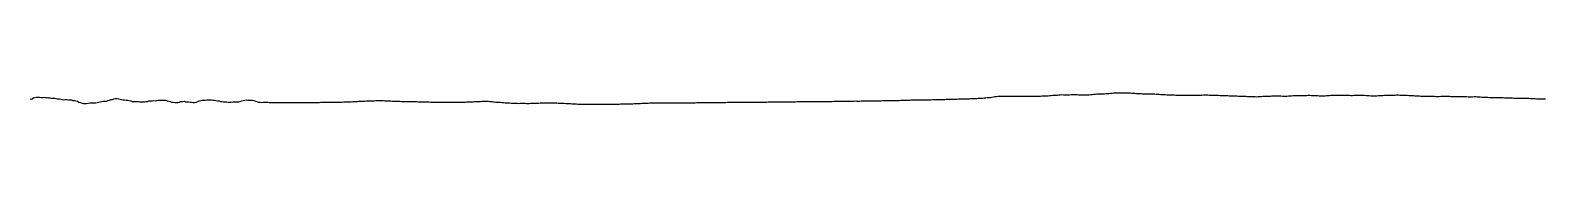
# Model space of a CAD drawing. Extents: x 0 to 14294, y 55 to 163.
import ezdxf

# ---------------------------------------------------------------- set-up
doc = ezdxf.new("R2010")
doc.units = 0
doc.layers.add('COMBINADO H10 TERRENO copiar', color=1, linetype='CONTINUOUS')
doc.layers.add('H10 SIERRA', color=1, linetype='CONTINUOUS')

msp = doc.modelspace()

# ---------------------------------------------------------------- linework, layer by layer
at = {"layer": 'COMBINADO H10 TERRENO copiar', "color": 7}
msp.add_polyline3d([(4535, 66, 0), (4549, 65, 0), (4564, 65, 0), (4578, 64, 0), (4593, 64, 0), (4607, 63, 0), (4621, 64, 0), (4636, 64, 0), (4650, 64, 0), (4664, 64, 0), (4679, 63, 0), (4693, 63, 0), (4707, 63, 0), (4722, 64, 0), (4736, 64, 0), (4750, 65, 0), (4765, 65, 0), (4779, 66, 0), (4793, 66, 0), (4808, 67, 0), (4822, 67, 0), (4837, 67, 0), (4851, 68, 0), (4865, 68, 0), (4880, 69, 0), (4894, 68, 0), (4908, 68, 0), (4923, 68, 0), (4937, 68, 0), (4951, 67, 0), (4966, 67, 0), (4980, 66, 0), (4994, 66, 0), (5009, 65, 0), (5023, 64, 0), (5037, 64, 0), (5052, 63, 0), (5066, 62, 0), (5080, 61, 0), (5095, 61, 0), (5109, 60, 0), (5124, 59, 0), (5138, 59, 0), (5152, 58, 0), (5167, 57, 0), (5181, 57, 0), (5195, 57, 0), (5210, 56, 0), (5224, 56, 0), (5238, 56, 0), (5253, 55, 0), (5267, 55, 0), (5281, 56, 0), (5296, 56, 0), (5310, 57, 0), (5324, 56, 0), (5339, 56, 0), (5353, 56, 0), (5368, 56, 0), (5382, 57, 0), (5396, 57, 0), (5411, 56, 0), (5425, 56, 0), (5439, 56, 0), (5454, 56, 0), (5468, 56, 0), (5482, 57, 0), (5497, 57, 0), (5511, 57, 0), (5525, 57, 0), (5540, 57, 0), (5554, 57, 0), (5568, 58, 0), (5583, 58, 0), (5597, 58, 0), (5612, 59, 0), (5626, 59, 0), (5640, 59, 0), (5655, 60, 0), (5669, 60, 0), (5683, 60, 0), (5698, 61, 0), (5712, 62, 0), (5726, 62, 0), (5741, 63, 0), (5755, 63, 0), (5769, 64, 0), (5784, 65, 0), (5798, 65, 0), (5812, 66, 0), (5827, 66, 0), (5841, 67, 0), (5855, 67, 0), (5870, 68, 0), (5884, 68, 0), (5899, 68, 0), (5913, 68, 0), (5927, 68, 0), (5942, 69, 0), (5956, 69, 0), (5970, 69, 0), (5985, 69, 0), (5999, 69, 0), (6013, 69, 0), (6028, 68, 0), (6042, 68, 0), (6056, 68, 0), (6071, 68, 0), (6085, 68, 0), (6099, 68, 0), (6114, 68, 0), (6128, 68, 0), (6143, 68, 0), (6157, 68, 0), (6171, 68, 0), (6186, 69, 0), (6200, 69, 0), (6214, 69, 0), (6229, 69, 0), (6243, 69, 0), (6257, 69, 0), (6272, 69, 0), (6286, 70, 0), (6300, 70, 0), (6315, 70, 0), (6329, 70, 0), (6343, 70, 0), (6358, 70, 0), (6372, 70, 0), (6387, 70, 0), (6401, 70, 0), (6415, 70, 0), (6430, 70, 0), (6444, 70, 0), (6458, 70, 0), (6473, 71, 0), (6487, 71, 0), (6501, 71, 0), (6516, 72, 0), (6530, 72, 0), (6544, 72, 0), (6559, 72, 0), (6573, 73, 0), (6587, 73, 0), (6602, 73, 0), (6616, 74, 0), (6630, 74, 0), (6645, 74, 0), (6659, 75, 0), (6674, 75, 0), (6688, 75, 0), (6702, 75, 0), (6717, 75, 0), (6731, 75, 0), (6745, 75, 0), (6760, 75, 0), (6774, 75, 0), (6788, 75, 0), (6803, 75, 0), (6817, 75, 0), (6831, 75, 0), (6846, 76, 0), (6860, 76, 0), (6874, 76, 0), (6889, 76, 0), (6903, 76, 0), (6918, 76, 0), (6932, 76, 0), (6946, 76, 0), (6961, 77, 0), (6975, 77, 0), (6989, 77, 0), (7004, 77, 0), (7018, 77, 0), (7032, 77, 0), (7047, 77, 0), (7061, 77, 0), (7075, 77, 0), (7090, 77, 0), (7104, 77, 0), (7118, 78, 0), (7133, 78, 0), (7147, 78, 0), (7161, 78, 0), (7176, 78, 0), (7190, 78, 0), (7205, 79, 0), (7219, 79, 0), (7233, 80, 0), (7248, 80, 0), (7262, 81, 0), (7276, 81, 0), (7291, 80, 0), (7305, 80, 0), (7319, 80, 0), (7334, 81, 0), (7348, 81, 0), (7362, 81, 0), (7377, 81, 0), (7391, 81, 0), (7405, 81, 0), (7420, 81, 0), (7434, 81, 0), (7449, 81, 0), (7463, 81, 0), (7477, 81, 0), (7492, 81, 0), (7506, 82, 0), (7520, 82, 0), (7535, 82, 0), (7549, 82, 0), (7563, 82, 0), (7578, 83, 0), (7592, 83, 0), (7606, 83, 0), (7621, 84, 0), (7635, 84, 0), (7649, 84, 0), (7664, 84, 0), (7678, 85, 0), (7693, 85, 0), (7707, 85, 0), (7721, 85, 0), (7736, 85, 0), (7750, 85, 0), (7764, 85, 0), (7779, 86, 0), (7793, 85, 0), (7807, 85, 0), (7822, 85, 0), (7836, 86, 0), (7850, 86, 0), (7865, 86, 0), (7879, 86, 0), (7893, 86, 0), (7908, 87, 0), (7922, 87, 0), (7936, 87, 0), (7951, 87, 0), (7965, 87, 0), (7980, 88, 0), (7994, 88, 0), (8008, 88, 0), (8023, 88, 0), (8037, 89, 0), (8051, 89, 0), (8066, 89, 0), (8080, 90, 0), (8094, 90, 0), (8109, 90, 0), (8123, 90, 0), (8137, 90, 0), (8152, 90, 0), (8166, 91, 0), (8180, 91, 0), (8195, 91, 0), (8209, 92, 0), (8224, 92, 0), (8238, 93, 0), (8252, 93, 0), (8267, 94, 0), (8281, 94, 0), (8295, 94, 0), (8310, 95, 0), (8324, 95, 0), (8338, 96, 0), (8353, 96, 0), (8367, 96, 0), (8381, 96, 0), (8396, 96, 0), (8410, 96, 0), (8424, 96, 0), (8439, 97, 0), (8453, 97, 0), (8467, 97, 0), (8482, 98, 0), (8496, 98, 0), (8511, 99, 0), (8525, 99, 0), (8539, 100, 0), (8554, 100, 0), (8568, 100, 0), (8582, 100, 0), (8597, 101, 0), (8611, 101, 0), (8625, 101, 0), (8640, 102, 0), (8654, 102, 0), (8668, 102, 0), (8683, 103, 0), (8697, 104, 0), (8711, 104, 0), (8726, 104, 0), (8740, 104, 0), (8755, 105, 0), (8769, 105, 0), (8783, 105, 0), (8798, 106, 0), (8812, 106, 0), (8826, 106, 0), (8841, 107, 0), (8855, 107, 0), (8869, 108, 0), (8884, 108, 0), (8898, 109, 0), (8912, 110, 0), (8927, 110, 0), (8941, 111, 0), (8955, 112, 0), (8970, 113, 0), (8984, 113, 0), (8999, 115, 0), (9013, 115, 0), (9027, 117, 0), (9042, 118, 0), (9056, 120, 0), (9070, 123, 0), (9085, 125, 0), (9099, 128, 0), (9113, 129, 0), (9128, 131, 0), (9142, 131, 0), (9156, 131, 0), (9171, 131, 0), (9185, 131, 0), (9199, 131, 0), (9214, 132, 0), (9228, 132, 0), (9242, 132, 0), (9257, 132, 0), (9271, 131, 0), (9286, 131, 0), (9300, 130, 0), (9314, 130, 0), (9329, 130, 0), (9343, 131, 0), (9357, 130, 0), (9372, 131, 0), (9386, 131, 0), (9400, 132, 0), (9415, 132, 0), (9429, 132, 0), (9443, 132, 0), (9458, 132, 0), (9472, 131, 0), (9486, 130, 0), (9501, 131, 0), (9515, 132, 0), (9530, 132, 0), (9544, 133, 0), (9558, 133, 0), (9573, 134, 0), (9587, 134, 0), (9601, 135, 0), (9616, 136, 0), (9630, 138, 0), (9644, 139, 0), (9659, 140, 0), (9673, 141, 0), (9687, 142, 0), (9702, 144, 0), (9716, 145, 0), (9730, 146, 0), (9745, 145, 0), (9759, 144, 0), (9774, 144, 0), (9788, 144, 0), (9802, 145, 0), (9817, 146, 0), (9831, 148, 0), (9845, 148, 0), (9860, 147, 0), (9874, 147, 0), (9888, 145, 0), (9903, 144, 0), (9917, 144, 0), (9931, 143, 0), (9946, 143, 0), (9960, 143, 0), (9974, 144, 0), (9989, 145, 0), (10003, 146, 0), (10017, 148, 0), (10032, 151, 0), (10046, 151, 0), (10061, 152, 0), (10075, 152, 0), (10089, 152, 0), (10104, 153, 0), (10118, 153, 0), (10132, 154, 0), (10147, 156, 0), (10161, 157, 0), (10175, 157, 0), (10190, 158, 0), (10204, 160, 0), (10218, 161, 0), (10233, 162, 0), (10247, 162, 0), (10261, 162, 0), (10276, 163, 0), (10290, 163, 0), (10305, 162, 0), (10319, 162, 0), (10333, 163, 0), (10348, 162, 0), (10362, 162, 0), (10376, 161, 0), (10391, 160, 0), (10405, 159, 0), (10419, 158, 0), (10434, 156, 0), (10448, 156, 0), (10462, 155, 0), (10477, 155, 0), (10491, 154, 0), (10505, 154, 0), (10520, 153, 0), (10534, 153, 0), (10548, 152, 0), (10563, 152, 0), (10577, 152, 0), (10592, 152, 0), (10606, 152, 0), (10620, 151, 0), (10635, 150, 0), (10649, 149, 0), (10663, 148, 0), (10678, 147, 0), (10692, 146, 0), (10706, 146, 0), (10721, 145, 0), (10735, 145, 0), (10749, 145, 0), (10764, 144, 0), (10778, 144, 0), (10792, 143, 0), (10807, 142, 0), (10821, 142, 0), (10836, 141, 0), (10850, 141, 0), (10864, 141, 0), (10879, 141, 0), (10893, 140, 0), (10907, 140, 0), (10922, 141, 0), (10936, 141, 0), (10950, 141, 0), (10965, 141, 0), (10979, 141, 0), (10993, 141, 0), (11008, 141, 0), (11022, 141, 0), (11036, 142, 0), (11051, 141, 0), (11065, 143, 0), (11080, 143, 0), (11094, 143, 0), (11108, 143, 0), (11123, 142, 0), (11137, 142, 0), (11151, 142, 0), (11166, 142, 0), (11180, 141, 0), (11194, 140, 0), (11209, 139, 0), (11223, 138, 0), (11237, 138, 0), (11252, 137, 0), (11266, 137, 0), (11280, 137, 0), (11295, 136, 0), (11309, 135, 0), (11323, 134, 0), (11338, 134, 0), (11352, 133, 0), (11367, 133, 0), (11381, 133, 0), (11395, 132, 0), (11410, 132, 0), (11424, 131, 0), (11438, 130, 0), (11453, 130, 0), (11467, 130, 0), (11481, 129, 0), (11496, 129, 0), (11510, 129, 0), (11524, 129, 0), (11539, 129, 0), (11553, 128, 0), (11567, 126, 0), (11582, 127, 0), (11596, 128, 0), (11611, 128, 0), (11625, 130, 0), (11639, 130, 0), (11654, 131, 0), (11668, 131, 0), (11682, 132, 0), (11697, 132, 0), (11711, 133, 0), (11725, 134, 0), (11740, 135, 0), (11754, 135, 0), (11768, 135, 0), (11783, 134, 0), (11797, 133, 0), (11811, 132, 0), (11826, 131, 0), (11840, 131, 0), (11854, 132, 0), (11869, 133, 0), (11883, 133, 0), (11898, 135, 0), (11912, 136, 0), (11926, 136, 0), (11941, 137, 0), (11955, 137, 0), (11969, 137, 0), (11984, 137, 0), (11998, 136, 0), (12012, 136, 0), (12027, 138, 0), (12041, 138, 0), (12055, 139, 0), (12070, 139, 0), (12084, 138, 0), (12098, 138, 0), (12113, 138, 0), (12127, 137, 0), (12142, 136, 0), (12156, 135, 0), (12170, 134, 0), (12185, 134, 0), (12199, 134, 0), (12213, 135, 0), (12228, 136, 0), (12242, 137, 0), (12256, 138, 0), (12271, 139, 0), (12285, 140, 0), (12299, 140, 0), (12314, 141, 0), (12328, 141, 0), (12342, 141, 0), (12357, 141, 0), (12371, 141, 0), (12386, 140, 0), (12400, 140, 0), (12414, 140, 0), (12429, 139, 0), (12443, 139, 0), (12457, 138, 0), (12472, 138, 0), (12486, 139, 0), (12500, 140, 0), (12515, 140, 0), (12529, 140, 0), (12543, 140, 0), (12558, 140, 0), (12572, 139, 0), (12586, 139, 0), (12601, 138, 0), (12615, 138, 0), (12629, 136, 0), (12644, 135, 0), (12658, 135, 0), (12673, 134, 0), (12687, 134, 0), (12701, 135, 0), (12716, 137, 0), (12730, 138, 0), (12744, 138, 0), (12759, 138, 0), (12773, 139, 0), (12787, 139, 0), (12802, 139, 0), (12816, 139, 0), (12830, 139, 0), (12845, 140, 0), (12859, 141, 0), (12873, 141, 0), (12888, 143, 0), (12902, 143, 0), (12917, 142, 0), (12931, 142, 0), (12945, 141, 0), (12960, 140, 0), (12974, 140, 0), (12988, 139, 0), (13003, 138, 0), (13017, 137, 0), (13031, 136, 0), (13046, 136, 0), (13060, 135, 0), (13074, 135, 0), (13089, 134, 0), (13103, 134, 0), (13117, 132, 0), (13132, 132, 0), (13146, 132, 0), (13161, 131, 0), (13175, 131, 0), (13189, 130, 0), (13204, 130, 0), (13218, 130, 0), (13232, 130, 0), (13247, 130, 0), (13261, 129, 0), (13275, 129, 0), (13290, 129, 0), (13304, 130, 0), (13318, 130, 0), (13333, 131, 0), (13347, 131, 0), (13361, 131, 0), (13376, 131, 0), (13390, 130, 0), (13404, 129, 0), (13419, 128, 0), (13433, 128, 0), (13448, 128, 0), (13462, 128, 0), (13476, 128, 0), (13491, 128, 0), (13505, 127, 0), (13519, 127, 0), (13534, 127, 0), (13548, 127, 0), (13562, 126, 0), (13577, 126, 0), (13591, 126, 0), (13605, 126, 0), (13620, 127, 0), (13634, 127, 0), (13648, 126, 0), (13663, 125, 0), (13677, 125, 0), (13692, 123, 0), (13706, 122, 0), (13720, 122, 0), (13735, 121, 0), (13749, 121, 0), (13763, 120, 0), (13778, 120, 0), (13792, 119, 0), (13806, 119, 0), (13821, 119, 0), (13835, 118, 0), (13849, 118, 0), (13864, 118, 0), (13878, 117, 0), (13892, 117, 0), (13907, 116, 0), (13921, 116, 0), (13935, 115, 0), (13950, 115, 0), (13964, 114, 0), (13979, 114, 0), (13993, 113, 0), (14007, 113, 0), (14022, 113, 0), (14036, 113, 0), (14050, 113, 0), (14065, 113, 0), (14079, 112, 0), (14093, 112, 0), (14108, 112, 0), (14122, 111, 0), (14136, 111, 0), (14151, 110, 0), (14165, 110, 0), (14179, 108, 0), (14194, 108, 0), (14208, 107, 0), (14223, 107, 0), (14237, 107, 0), (14251, 106, 0), (14266, 106, 0), (14280, 105, 0), (14294, 105, 0)], dxfattribs=at)
at = {"layer": 'H10 SIERRA', "color": 7}
msp.add_polyline3d([(0, 102, 0), (14, 107, 0), (29, 115, 0), (43, 119, 0), (57, 123, 0), (72, 123, 0), (86, 122, 0), (100, 120, 0), (115, 120, 0), (129, 121, 0), (144, 119, 0), (158, 117, 0), (172, 116, 0), (187, 114, 0), (201, 112, 0), (215, 112, 0), (230, 111, 0), (244, 110, 0), (258, 106, 0), (273, 105, 0), (287, 103, 0), (301, 99, 0), (316, 98, 0), (330, 99, 0), (344, 99, 0), (359, 98, 0), (373, 97, 0), (387, 95, 0), (402, 91, 0), (416, 91, 0), (431, 86, 0), (445, 83, 0), (459, 75, 0), (474, 72, 0), (488, 66, 0), (502, 63, 0), (517, 61, 0), (531, 61, 0), (545, 64, 0), (560, 68, 0), (574, 69, 0), (588, 68, 0), (603, 68, 0), (617, 69, 0), (631, 72, 0), (646, 73, 0), (660, 78, 0), (675, 82, 0), (689, 85, 0), (703, 84, 0), (718, 84, 0), (732, 89, 0), (746, 93, 0), (761, 99, 0), (775, 101, 0), (789, 106, 0), (804, 108, 0), (818, 108, 0), (832, 105, 0), (847, 104, 0), (861, 101, 0), (875, 98, 0), (890, 95, 0), (904, 94, 0), (919, 94, 0), (933, 89, 0), (947, 87, 0), (962, 82, 0), (976, 81, 0), (990, 80, 0), (1005, 80, 0), (1019, 80, 0), (1033, 79, 0), (1048, 78, 0), (1062, 77, 0), (1076, 77, 0), (1091, 80, 0), (1105, 82, 0), (1119, 86, 0), (1134, 87, 0), (1148, 88, 0), (1162, 89, 0), (1177, 88, 0), (1191, 89, 0), (1206, 93, 0), (1220, 93, 0), (1234, 93, 0), (1249, 93, 0), (1263, 94, 0), (1277, 93, 0), (1292, 88, 0), (1306, 85, 0), (1320, 80, 0), (1335, 76, 0), (1349, 74, 0), (1363, 71, 0), (1378, 71, 0), (1392, 71, 0), (1406, 75, 0), (1421, 81, 0), (1435, 82, 0), (1450, 83, 0), (1464, 78, 0), (1478, 77, 0), (1493, 77, 0), (1507, 76, 0), (1521, 73, 0), (1536, 71, 0), (1550, 71, 0), (1564, 76, 0), (1579, 80, 0), (1593, 87, 0), (1607, 90, 0), (1622, 94, 0), (1636, 94, 0), (1650, 94, 0), (1665, 95, 0), (1679, 96, 0), (1693, 96, 0), (1708, 95, 0), (1722, 94, 0), (1737, 93, 0), (1751, 91, 0), (1765, 88, 0), (1780, 86, 0), (1794, 82, 0), (1808, 80, 0), (1823, 78, 0), (1837, 77, 0), (1851, 77, 0), (1866, 75, 0), (1880, 74, 0), (1894, 75, 0), (1909, 77, 0), (1923, 79, 0), (1937, 78, 0), (1952, 77, 0), (1966, 78, 0), (1981, 80, 0), (1995, 86, 0), (2009, 90, 0), (2024, 94, 0), (2038, 95, 0), (2052, 94, 0), (2067, 93, 0), (2081, 93, 0), (2095, 93, 0), (2110, 91, 0), (2124, 85, 0), (2138, 82, 0), (2153, 76, 0), (2167, 74, 0), (2181, 71, 0), (2196, 74, 0), (2210, 74, 0), (2225, 73, 0), (2239, 73, 0), (2253, 71, 0), (2268, 71, 0), (2282, 71, 0), (2296, 71, 0), (2311, 71, 0), (2325, 71, 0), (2339, 71, 0), (2354, 71, 0), (2368, 71, 0), (2382, 71, 0), (2397, 71, 0), (2411, 71, 0), (2425, 71, 0), (2440, 71, 0), (2454, 71, 0), (2468, 71, 0), (2483, 71, 0), (2497, 71, 0), (2512, 71, 0), (2526, 71, 0), (2540, 71, 0), (2555, 71, 0), (2569, 71, 0), (2583, 71, 0), (2598, 71, 0), (2612, 71, 0), (2626, 71, 0), (2641, 71, 0), (2655, 71, 0), (2669, 71, 0), (2684, 71, 0), (2698, 71, 0), (2712, 71, 0), (2727, 71, 0), (2741, 73, 0), (2756, 76, 0), (2770, 76, 0), (2784, 75, 0), (2799, 75, 0), (2813, 75, 0), (2827, 74, 0), (2842, 74, 0), (2856, 74, 0), (2870, 74, 0), (2885, 75, 0), (2899, 75, 0), (2913, 75, 0), (2928, 76, 0), (2942, 76, 0), (2956, 77, 0), (2971, 77, 0), (2985, 78, 0), (3000, 78, 0), (3014, 79, 0), (3028, 79, 0), (3043, 80, 0), (3057, 81, 0), (3071, 81, 0), (3086, 82, 0), (3100, 83, 0), (3114, 83, 0), (3129, 84, 0), (3143, 84, 0), (3157, 85, 0), (3172, 86, 0), (3186, 87, 0), (3200, 87, 0), (3215, 88, 0), (3229, 88, 0), (3243, 88, 0), (3258, 89, 0), (3272, 89, 0), (3287, 89, 0), (3301, 89, 0), (3315, 89, 0), (3330, 89, 0), (3344, 88, 0), (3358, 88, 0), (3373, 87, 0), (3387, 86, 0), (3401, 86, 0), (3416, 85, 0), (3430, 85, 0), (3444, 85, 0), (3459, 84, 0), (3473, 83, 0), (3487, 83, 0), (3502, 82, 0), (3516, 82, 0), (3531, 82, 0), (3545, 82, 0), (3559, 81, 0), (3574, 82, 0), (3588, 82, 0), (3602, 81, 0), (3617, 81, 0), (3631, 81, 0), (3645, 80, 0), (3660, 79, 0), (3674, 79, 0), (3688, 78, 0), (3703, 78, 0), (3717, 78, 0), (3731, 77, 0), (3746, 77, 0), (3760, 77, 0), (3774, 76, 0), (3789, 76, 0), (3803, 76, 0), (3818, 75, 0), (3832, 75, 0), (3846, 75, 0), (3861, 75, 0), (3875, 75, 0), (3889, 75, 0), (3904, 75, 0), (3918, 74, 0), (3932, 74, 0), (3947, 74, 0), (3961, 74, 0), (3975, 74, 0), (3990, 74, 0), (4004, 75, 0), (4018, 75, 0), (4033, 75, 0), (4047, 75, 0), (4062, 75, 0), (4076, 75, 0), (4090, 76, 0), (4105, 76, 0), (4119, 77, 0), (4133, 77, 0), (4148, 78, 0), (4162, 78, 0), (4176, 79, 0), (4191, 80, 0), (4205, 80, 0), (4219, 81, 0), (4234, 81, 0), (4248, 82, 0), (4262, 83, 0), (4277, 84, 0), (4291, 84, 0), (4306, 84, 0), (4320, 83, 0), (4334, 82, 0), (4349, 80, 0), (4363, 79, 0), (4377, 77, 0), (4392, 76, 0), (4406, 75, 0), (4420, 73, 0), (4435, 73, 0), (4449, 71, 0), (4463, 71, 0), (4478, 69, 0), (4492, 69, 0), (4506, 68, 0), (4521, 67, 0), (4535, 66, 0), (4549, 65, 0), (4564, 65, 0), (4578, 64, 0), (4593, 64, 0), (4607, 63, 0), (4621, 64, 0), (4636, 64, 0), (4650, 64, 0), (4664, 64, 0), (4679, 63, 0), (4693, 63, 0), (4707, 63, 0), (4722, 64, 0), (4736, 64, 0), (4750, 65, 0), (4765, 65, 0), (4779, 66, 0), (4793, 66, 0), (4808, 67, 0), (4822, 67, 0), (4837, 67, 0), (4851, 68, 0), (4865, 68, 0), (4880, 69, 0), (4894, 68, 0), (4908, 68, 0), (4923, 68, 0), (4937, 68, 0), (4951, 67, 0), (4966, 67, 0), (4980, 66, 0), (4994, 66, 0), (5009, 65, 0), (5023, 64, 0)], dxfattribs=at)

doc.saveas('drawing.dxf')
